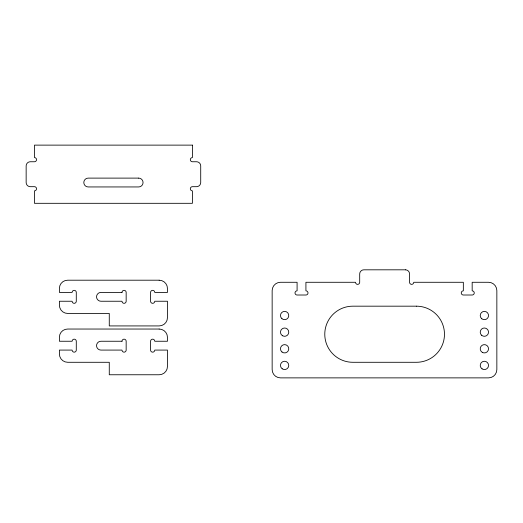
<?xml version="1.0" encoding="UTF-8"?>
<svg xmlns="http://www.w3.org/2000/svg" width="523" height="523" viewBox="0 0 523 523"><rect width="100%" height="100%" fill="white"/><g stroke="black" fill="none" stroke-linecap="round" stroke-linejoin="round"><path stroke-width="0.78" d="M192.399 145.126L34.466 145.126L34.466 157.593A2.079 2.079 0 0 1 36.538 159.672A2.079 2.079 0 0 1 34.466 161.751L30.308 161.751A4.158 4.158 0 0 0 26.15 165.902L26.15 182.534A4.158 4.158 0 0 0 30.308 186.685L34.466 186.685A2.079 2.079 0 0 1 36.538 188.764A2.079 2.079 0 0 1 34.466 190.843L34.466 203.31L192.399 203.31L192.399 190.843A2.079 2.079 0 0 1 190.326 188.764A2.079 2.079 0 0 1 192.399 186.685L196.556 186.685A4.158 4.158 0 0 0 200.714 182.534L200.714 165.902A4.158 4.158 0 0 0 196.556 161.751L192.399 161.751A2.079 2.079 0 0 1 190.326 159.672A2.079 2.079 0 0 1 192.399 157.593L192.399 145.126M138.628 178.114L88.237 178.114A4.413 4.413 0 0 0 83.817 182.534A4.413 4.413 0 0 0 88.237 186.946L138.628 186.946A4.413 4.413 0 0 0 143.047 182.534A4.413 4.413 0 0 0 138.628 178.114M405.41 269.816L363.851 269.816A4.158 4.158 0 0 0 359.693 273.967L359.693 282.283A2.079 2.079 0 0 1 357.614 284.362A2.079 2.079 0 0 1 355.535 282.283L305.922 282.283L305.922 290.853A2.079 2.079 0 0 1 308.001 292.932A2.079 2.079 0 0 1 305.922 295.011L297.09 295.011A2.079 2.079 0 0 1 295.011 292.932A2.079 2.079 0 0 1 297.09 290.853L297.09 282.283L280.465 282.283A8.316 8.316 0 0 0 272.15 290.592L272.15 369.565A8.316 8.316 0 0 0 280.465 377.874L488.534 377.874A8.316 8.316 0 0 0 496.85 369.565L496.85 290.592A8.316 8.316 0 0 0 488.534 282.283L472.171 282.283L472.171 290.853A2.079 2.079 0 0 1 474.25 292.932A2.079 2.079 0 0 1 472.171 295.011L463.339 295.011A2.079 2.079 0 0 1 461.26 292.932A2.079 2.079 0 0 1 463.339 290.853L463.339 282.283L413.726 282.283A2.079 2.079 0 0 1 411.647 284.362A2.079 2.079 0 0 1 409.568 282.283L409.568 273.967A4.158 4.158 0 0 0 405.41 269.816M159.149 280.204L67.715 280.204A8.185 8.185 0 0 0 59.4 288.258L59.4 292.409L72.128 292.409A2.079 2.079 0 0 1 74.207 290.337A2.079 2.079 0 0 1 76.286 292.409L76.286 301.241A2.079 2.079 0 0 1 74.207 303.32A2.079 2.079 0 0 1 72.128 301.241L59.4 301.241L59.4 305.138A8.316 8.316 0 0 0 67.715 313.454L109.274 313.454L109.274 325.921L159.149 325.921A8.316 8.316 0 0 0 167.465 317.611L167.465 301.241L154.736 301.241A2.079 2.079 0 0 1 152.657 303.32A2.079 2.079 0 0 1 150.578 301.241L150.578 292.409A2.079 2.079 0 0 1 152.657 290.337A2.079 2.079 0 0 1 154.736 292.409L167.465 292.409L167.465 288.513A8.316 8.316 0 0 0 159.149 280.204M122.003 292.409L100.965 292.409A4.413 4.413 0 0 0 96.546 296.829A4.413 4.413 0 0 0 100.965 301.241L122.003 301.241A2.079 2.079 0 0 0 124.082 303.32A2.079 2.079 0 0 0 126.161 301.241L126.161 292.409A2.079 2.079 0 0 0 124.082 290.337A2.079 2.079 0 0 0 122.003 292.409M416.426 306.177L352.835 306.177A28.052 28.052 0 0 0 324.776 334.236A28.052 28.052 0 0 0 352.835 362.289L416.426 362.289A28.052 28.052 0 0 0 444.478 334.236A28.052 28.052 0 0 0 416.426 306.177M159.149 329.039L67.715 329.039A8.185 8.185 0 0 0 59.4 337.093L59.4 341.251L72.128 341.251A2.079 2.079 0 0 1 74.207 339.172A2.079 2.079 0 0 1 76.286 341.251L76.286 350.083A2.079 2.079 0 0 1 74.207 352.162A2.079 2.079 0 0 1 72.128 350.083L59.4 350.083L59.4 353.979A8.316 8.316 0 0 0 67.715 362.289L109.274 362.289L109.274 374.762L159.149 374.762A8.316 8.316 0 0 0 167.465 366.446L167.465 350.083L154.736 350.083A2.079 2.079 0 0 1 152.657 352.162A2.079 2.079 0 0 1 150.578 350.083L150.578 341.251A2.079 2.079 0 0 1 152.657 339.172A2.079 2.079 0 0 1 154.736 341.251L167.465 341.251L167.465 337.355A8.316 8.316 0 0 0 159.149 329.039M122.003 341.251L100.965 341.251A4.413 4.413 0 0 0 96.546 345.664A4.413 4.413 0 0 0 100.965 350.083L122.003 350.083A2.079 2.079 0 0 0 124.082 352.162A2.079 2.079 0 0 0 126.161 350.083L126.161 341.251A2.079 2.079 0 0 0 124.082 339.172A2.079 2.079 0 0 0 122.003 341.251M282.211 368.793A4.158 4.158 0 0 0 288.755 365.799A4.158 4.158 0 0 0 282.891 361.628A4.158 4.158 0 0 0 282.211 368.793M282.015 352.018A4.158 4.158 0 0 0 288.729 349.416A4.158 4.158 0 0 0 283.12 344.905A4.158 4.158 0 0 0 282.015 352.018M282.525 335.746A4.158 4.158 0 0 0 288.774 332.177A4.158 4.158 0 0 0 282.557 328.549A4.158 4.158 0 0 0 282.525 335.746M281.93 318.697A4.158 4.158 0 0 0 288.709 316.278A4.158 4.158 0 0 0 283.224 311.616A4.158 4.158 0 0 0 281.93 318.697M482.075 368.865A4.158 4.158 0 0 0 488.528 365.675A4.158 4.158 0 0 0 482.539 361.681A4.158 4.158 0 0 0 482.075 368.865M482.298 352.378A4.158 4.158 0 0 0 488.534 348.789A4.158 4.158 0 0 0 482.304 345.18A4.158 4.158 0 0 0 482.298 352.378M481.618 335.263A4.158 4.158 0 0 0 488.449 333.001A4.158 4.158 0 0 0 483.075 328.209A4.158 4.158 0 0 0 481.618 335.263M481.755 318.749A4.158 4.158 0 0 0 488.482 316.199A4.158 4.158 0 0 0 482.906 311.643A4.158 4.158 0 0 0 481.755 318.749"/></g></svg>
